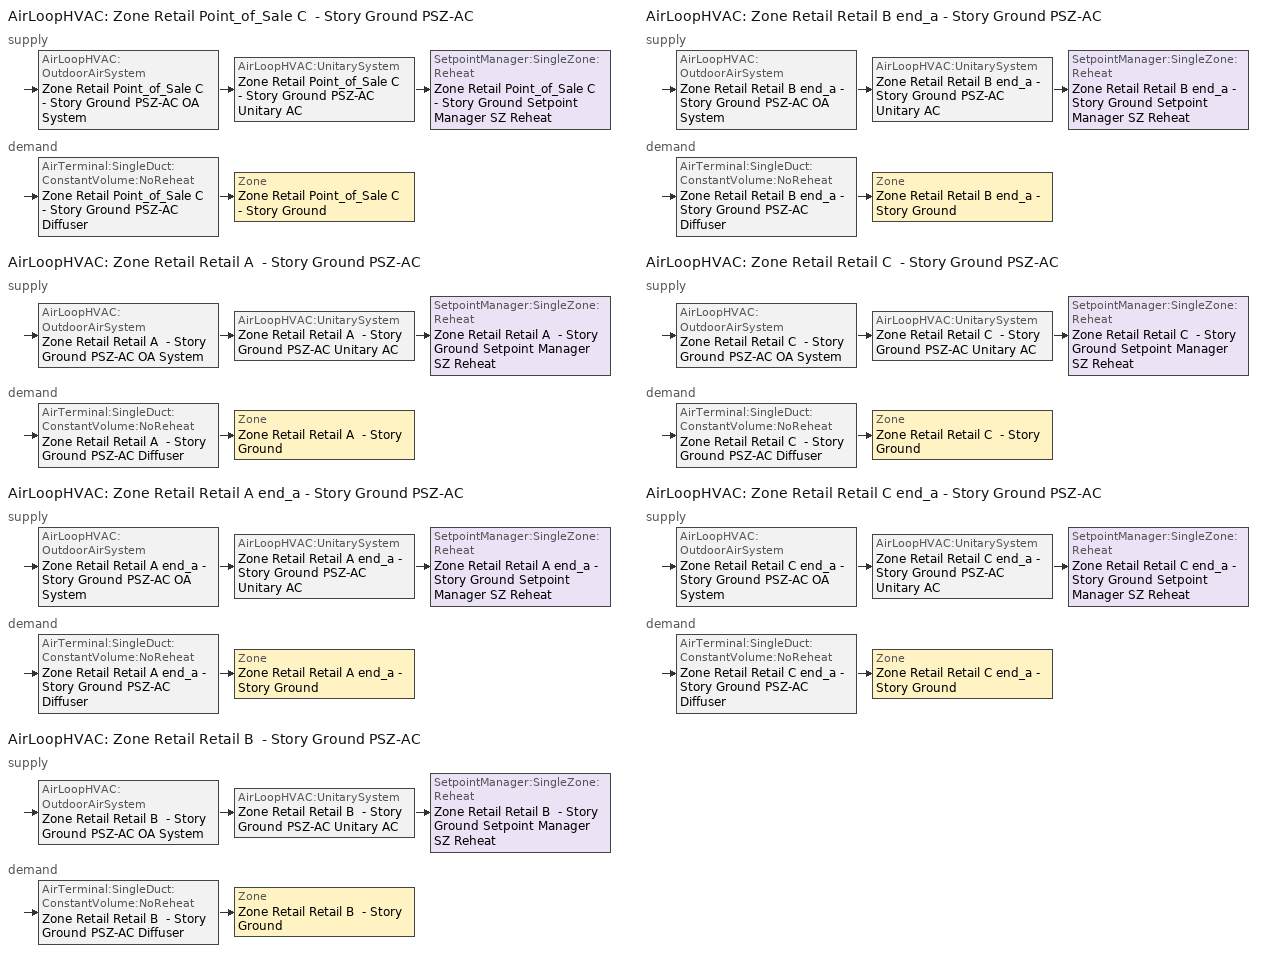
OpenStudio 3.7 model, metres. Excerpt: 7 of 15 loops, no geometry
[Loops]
AirLoopHVAC 'Zone Retail Point_of_Sale C  - Story Ground PSZ-AC'
 supply: AirLoopHVAC:OutdoorAirSystem 'Zone Retail Point_of_Sale C  - Story Ground PSZ-AC OA System' > AirLoopHVAC:UnitarySystem 'Zone Retail Point_of_Sale C  - Story Ground PSZ-AC Unitary AC' > SetpointManager:SingleZone:Reheat 'Zone Retail Point_of_Sale C  - Story Ground Setpoint Manager SZ Reheat'
 demand: AirTerminal:SingleDuct:ConstantVolume:NoReheat 'Zone Retail Point_of_Sale C  - Story Ground PSZ-AC Diffuser' > Zone 'Zone Retail Point_of_Sale C  - Story Ground'
AirLoopHVAC 'Zone Retail Retail A  - Story Ground PSZ-AC'
 supply: AirLoopHVAC:OutdoorAirSystem 'Zone Retail Retail A  - Story Ground PSZ-AC OA System' > AirLoopHVAC:UnitarySystem 'Zone Retail Retail A  - Story Ground PSZ-AC Unitary AC' > SetpointManager:SingleZone:Reheat 'Zone Retail Retail A  - Story Ground Setpoint Manager SZ Reheat'
 demand: AirTerminal:SingleDuct:ConstantVolume:NoReheat 'Zone Retail Retail A  - Story Ground PSZ-AC Diffuser' > Zone 'Zone Retail Retail A  - Story Ground'
AirLoopHVAC 'Zone Retail Retail A end_a - Story Ground PSZ-AC'
 supply: AirLoopHVAC:OutdoorAirSystem 'Zone Retail Retail A end_a - Story Ground PSZ-AC OA System' > AirLoopHVAC:UnitarySystem 'Zone Retail Retail A end_a - Story Ground PSZ-AC Unitary AC' > SetpointManager:SingleZone:Reheat 'Zone Retail Retail A end_a - Story Ground Setpoint Manager SZ Reheat'
 demand: AirTerminal:SingleDuct:ConstantVolume:NoReheat 'Zone Retail Retail A end_a - Story Ground PSZ-AC Diffuser' > Zone 'Zone Retail Retail A end_a - Story Ground'
AirLoopHVAC 'Zone Retail Retail B  - Story Ground PSZ-AC'
 supply: AirLoopHVAC:OutdoorAirSystem 'Zone Retail Retail B  - Story Ground PSZ-AC OA System' > AirLoopHVAC:UnitarySystem 'Zone Retail Retail B  - Story Ground PSZ-AC Unitary AC' > SetpointManager:SingleZone:Reheat 'Zone Retail Retail B  - Story Ground Setpoint Manager SZ Reheat'
 demand: AirTerminal:SingleDuct:ConstantVolume:NoReheat 'Zone Retail Retail B  - Story Ground PSZ-AC Diffuser' > Zone 'Zone Retail Retail B  - Story Ground'
AirLoopHVAC 'Zone Retail Retail B end_a - Story Ground PSZ-AC'
 supply: AirLoopHVAC:OutdoorAirSystem 'Zone Retail Retail B end_a - Story Ground PSZ-AC OA System' > AirLoopHVAC:UnitarySystem 'Zone Retail Retail B end_a - Story Ground PSZ-AC Unitary AC' > SetpointManager:SingleZone:Reheat 'Zone Retail Retail B end_a - Story Ground Setpoint Manager SZ Reheat'
 demand: AirTerminal:SingleDuct:ConstantVolume:NoReheat 'Zone Retail Retail B end_a - Story Ground PSZ-AC Diffuser' > Zone 'Zone Retail Retail B end_a - Story Ground'
AirLoopHVAC 'Zone Retail Retail C  - Story Ground PSZ-AC'
 supply: AirLoopHVAC:OutdoorAirSystem 'Zone Retail Retail C  - Story Ground PSZ-AC OA System' > AirLoopHVAC:UnitarySystem 'Zone Retail Retail C  - Story Ground PSZ-AC Unitary AC' > SetpointManager:SingleZone:Reheat 'Zone Retail Retail C  - Story Ground Setpoint Manager SZ Reheat'
 demand: AirTerminal:SingleDuct:ConstantVolume:NoReheat 'Zone Retail Retail C  - Story Ground PSZ-AC Diffuser' > Zone 'Zone Retail Retail C  - Story Ground'
AirLoopHVAC 'Zone Retail Retail C end_a - Story Ground PSZ-AC'
 supply: AirLoopHVAC:OutdoorAirSystem 'Zone Retail Retail C end_a - Story Ground PSZ-AC OA System' > AirLoopHVAC:UnitarySystem 'Zone Retail Retail C end_a - Story Ground PSZ-AC Unitary AC' > SetpointManager:SingleZone:Reheat 'Zone Retail Retail C end_a - Story Ground Setpoint Manager SZ Reheat'
 demand: AirTerminal:SingleDuct:ConstantVolume:NoReheat 'Zone Retail Retail C end_a - Story Ground PSZ-AC Diffuser' > Zone 'Zone Retail Retail C end_a - Story Ground'
[SizingPeriod:DesignDay] Barometric Pressure {Pa}=84007; Rain Indicator=No; Snow Indicator=No; Day of Month=21; Daylight Saving Time Indicator=No; Humidity Condition Type=Wetbulb; Dry-Bulb Temperature Range Modifier Type=DefaultMultipliers
Name | Maximum Dry-Bulb Temperature {C} | Daily Dry-Bulb Temperature Range {deltaC} | Wind Speed {m/s} | Wind Direction {deg} | Sky Clearness | Month | Day Type | Wetbulb or DewPoint at Maximum Dry-Bulb {C} | Solar Model Indicator | ASHRAE Clear Sky Optical Depth for Beam Irradiance | ASHRAE Clear Sky Optical Depth for Diffuse Irradiance
Cody Muni Awos Ann Htg 99.6% Condns DB 1 | -23 | 0 | 2.1 | 30 | 0 | 1 | WinterDesignDay | -23 | ASHRAEClearSky
Cody Muni Awos Ann Htg Wind 99% Condns WS=>MCDB 1 | 1.4 | 0 | 14.7 | 30 | 0 | 1 | WinterDesignDay | 1.4 | ASHRAEClearSky
Cody Muni Awos April .4% Condns DB=>MCWB 1 | 24.1 | 11.9 | 4.2 | 260 |  | 4 | SummerDesignDay | 9.8 | ASHRAETau | 0.265 | 2.46
Cody Muni Awos April .4% Condns WB=>MCDB 1 | 22.8 | 11.9 | 4.2 | 260 |  | 4 | SummerDesignDay | 10.7 | ASHRAETau | 0.265 | 2.46
Cody Muni Awos August .4% Condns DB=>MCWB 1 | 33.8 | 14.4 | 4.2 | 260 |  | 8 | SummerDesignDay | 15 | ASHRAETau | 0.304 | 2.467
Cody Muni Awos August .4% Condns WB=>MCDB 1 | 28.3 | 14.4 | 4.2 | 260 |  | 8 | SummerDesignDay | 16.8 | ASHRAETau | 0.304 | 2.467
Cody Muni Awos December .4% Condns DB=>MCWB 1 | 12.6 | 10.4 | 4.2 | 260 |  | 12 | SummerDesignDay | 4.3 | ASHRAETau | 0.235 | 2.593
Cody Muni Awos December .4% Condns WB=>MCDB 1 | 11.2 | 10.4 | 4.2 | 260 |  | 12 | SummerDesignDay | 5.2 | ASHRAETau | 0.235 | 2.593
Cody Muni Awos February .4% Condns DB=>MCWB 1 | 14.2 | 11 | 4.2 | 260 |  | 2 | SummerDesignDay | 5.2 | ASHRAETau | 0.246 | 2.472
Cody Muni Awos February .4% Condns WB=>MCDB 1 | 13 | 11 | 4.2 | 260 |  | 2 | SummerDesignDay | 5.8 | ASHRAETau | 0.246 | 2.472
Cody Muni Awos January .4% Condns DB=>MCWB 1 | 12.8 | 10.8 | 4.2 | 260 |  | 1 | SummerDesignDay | 4.5 | ASHRAETau | 0.236 | 2.582
Cody Muni Awos January .4% Condns WB=>MCDB 1 | 11.3 | 10.8 | 4.2 | 260 |  | 1 | SummerDesignDay | 5.1 | ASHRAETau | 0.236 | 2.582
Cody Muni Awos July .4% Condns DB=>MCWB 1 | 35.7 | 14.2 | 4.2 | 260 |  | 7 | SummerDesignDay | 15.8 | ASHRAETau | 0.299 | 2.455
Cody Muni Awos July .4% Condns WB=>MCDB 1 | 28.3 | 14.2 | 4.2 | 260 |  | 7 | SummerDesignDay | 17.9 | ASHRAETau | 0.299 | 2.455
Cody Muni Awos June .4% Condns DB=>MCWB 1 | 33.7 | 13.2 | 4.2 | 260 |  | 6 | SummerDesignDay | 15.2 | ASHRAETau | 0.277 | 2.515
Cody Muni Awos June .4% Condns WB=>MCDB 1 | 28.1 | 13.2 | 4.2 | 260 |  | 6 | SummerDesignDay | 17.3 | ASHRAETau | 0.277 | 2.515
Cody Muni Awos March .4% Condns DB=>MCWB 1 | 19.5 | 11.5 | 4.2 | 260 |  | 3 | SummerDesignDay | 7.6 | ASHRAETau | 0.25 | 2.512
Cody Muni Awos March .4% Condns WB=>MCDB 1 | 18.3 | 11.5 | 4.2 | 260 |  | 3 | SummerDesignDay | 7.7 | ASHRAETau | 0.25 | 2.512
Cody Muni Awos May .4% Condns DB=>MCWB 1 | 27.9 | 12.2 | 4.2 | 260 |  | 5 | SummerDesignDay | 12.7 | ASHRAETau | 0.269 | 2.49
Cody Muni Awos May .4% Condns WB=>MCDB 1 | 24.5 | 12.2 | 4.2 | 260 |  | 5 | SummerDesignDay | 14 | ASHRAETau | 0.269 | 2.49
Cody Muni Awos November .4% Condns DB=>MCWB 1 | 18.6 | 10.3 | 4.2 | 260 |  | 11 | SummerDesignDay | 7.4 | ASHRAETau | 0.256 | 2.541
Cody Muni Awos November .4% Condns WB=>MCDB 1 | 17 | 10.3 | 4.2 | 260 |  | 11 | SummerDesignDay | 8.4 | ASHRAETau | 0.256 | 2.541
Cody Muni Awos October .4% Condns DB=>MCWB 1 | 26.2 | 11.9 | 4.2 | 260 |  | 10 | SummerDesignDay | 10.9 | ASHRAETau | 0.268 | 2.61
Cody Muni Awos October .4% Condns WB=>MCDB 1 | 23.7 | 11.9 | 4.2 | 260 |  | 10 | SummerDesignDay | 11.6 | ASHRAETau | 0.268 | 2.61
Cody Muni Awos September .4% Condns DB=>MCWB 1 | 31.3 | 13.4 | 4.2 | 260 |  | 9 | SummerDesignDay | 14.4 | ASHRAETau | 0.287 | 2.583
Cody Muni Awos September .4% Condns WB=>MCDB 1 | 27.3 | 13.4 | 4.2 | 260 |  | 9 | SummerDesignDay | 15.3 | ASHRAETau | 0.287 | 2.583
[Sizing:Zone] Zone Cooling Design Supply Air Temperature Input Method=SupplyAirTemperature; Zone Cooling Design Supply Air Temperature {C}=12.7778; Zone Cooling Design Supply Air Temperature Difference {deltaC}=11.11; Zone Heating Design Supply Air Temperature Input Method=SupplyAirTemperature; Zone Heating Design Supply Air Temperature {C}=50; Zone Heating Design Supply Air Temperature Difference {deltaC}=11.11; Zone Cooling Design Supply Air Humidity Ratio {kg-H2O/kg-air}=0.0085; Zone Heating Design Supply Air Humidity Ratio {kg-H2O/kg-air}=0.008; Cooling Design Air Flow Method=DesignDay; Heating Design Air Flow Method=DesignDay; Account for Dedicated Outdoor Air System=No; Dedicated Outdoor Air System Control Strategy=NeutralSupplyAir; Dedicated Outdoor Air Low Setpoint Temperature for Design {C}=autosize; Dedicated Outdoor Air High Setpoint Temperature for Design {C}=autosize; Zone Load Sizing Method=Sensible Load Only No Latent Load; Zone Latent Cooling Design Supply Air Humidity Ratio Input Method=HumidityRatioDifference; Zone Cooling Design Supply Air Humidity Ratio Difference {kgWater/kgDryAir}=0.005; Zone Latent Heating Design Supply Air Humidity Ratio Input Method=HumidityRatioDifference; Zone Humidification Design Supply Air Humidity Ratio Difference {kgWater/kgDryAir}=0.005
Zone Retail Retail A end_a - Story Ground; Zone Retail Retail B end_a - Story Ground; Zone Retail Retail C end_a - Story Ground; Zone Retail Retail A  - Story Ground; Zone Retail Retail B  - Story Ground; Zone Retail Retail C  - Story Ground; Zone Retail Point_of_Sale C  - Story Ground
[Zone equipment]
Zone Retail Retail A end_a - Story Ground: Zone Retail Retail A end_a - Story Ground PSZ-AC Diffuser
Zone Retail Retail B end_a - Story Ground: Zone Retail Retail B end_a - Story Ground PSZ-AC Diffuser
Zone Retail Retail C end_a - Story Ground: Zone Retail Retail C end_a - Story Ground PSZ-AC Diffuser
Zone Retail Retail A  - Story Ground: Zone Retail Retail A  - Story Ground PSZ-AC Diffuser
Zone Retail Retail B  - Story Ground: Zone Retail Retail B  - Story Ground PSZ-AC Diffuser
Zone Retail Retail C  - Story Ground: Zone Retail Retail C  - Story Ground PSZ-AC Diffuser
Zone Retail Point_of_Sale C  - Story Ground: Zone Retail Point_of_Sale C  - Story Ground PSZ-AC Diffuser
[AirLoopHVAC] Design Return Air Flow Fraction of Supply Air Flow=1
Name | Availability Schedule | Design Supply Air Flow Rate {m3/s}
Zone Retail Point_of_Sale C  - Story Ground PSZ-AC | Zone Retail Point_of_Sale C  - Story Ground PSZ-AC Occ Sch | 0.195603
Zone Retail Retail A  - Story Ground PSZ-AC | Zone Retail Retail A  - Story Ground PSZ-AC Occ Sch | 1.50343
Zone Retail Retail A end_a - Story Ground PSZ-AC | Zone Retail Retail A end_a - Story Ground PSZ-AC Occ Sch | 0.219361
Zone Retail Retail B  - Story Ground PSZ-AC | Zone Retail Retail B  - Story Ground PSZ-AC Occ Sch | 3.32371
Zone Retail Retail B end_a - Story Ground PSZ-AC | Zone Retail Retail B end_a - Story Ground PSZ-AC Occ Sch | 0.633598
Zone Retail Retail C  - Story Ground PSZ-AC | Zone Retail Retail C  - Story Ground PSZ-AC Occ Sch | 1.65573
Zone Retail Retail C end_a - Story Ground PSZ-AC | Zone Retail Retail C end_a - Story Ground PSZ-AC Occ Sch | 0.255786
[Sizing:System] Type of Load to Size On=Sensible; Central Heating Maximum System Air Flow Ratio=1; Preheat Design Temperature {C}=7.22222; Preheat Design Humidity Ratio {kg-H2O/kg-Air}=0.008; Precool Design Temperature {C}=12.7778; Precool Design Humidity Ratio {kg-H2O/kg-Air}=0.008; Central Cooling Design Supply Air Temperature {C}=12.7778; Central Heating Design Supply Air Temperature {C}=50; Sizing Option=Coincident; 100% Outdoor Air in Cooling=No; 100% Outdoor Air in Heating=No; Central Cooling Design Supply Air Humidity Ratio {kg-H2O/kg-Air}=0.0085; Central Heating Design Supply Air Humidity Ratio {kg-H2O/kg-Air}=0.008; Cooling Design Air Flow Method=DesignDay; Heating Design Air Flow Method=DesignDay; System Outdoor Air Method=ZoneSum; Zone Maximum Outdoor Air Fraction=1; Cooling Supply Air Flow Rate Per Floor Area {m3/s-m2}=0.00996765; Cooling Fraction of Autosized Cooling Supply Air Flow Rate=1; Cooling Supply Air Flow Rate Per Unit Cooling Capacity {m3/s-W}=3.94755e-05; Heating Supply Air Flow Rate Per Floor Area {m3/s-m2}=0.00996765; Heating Fraction of Autosized Heating Supply Air Flow Rate=1; Heating Fraction of Autosized Cooling Supply Air Flow Rate=1; Heating Supply Air Flow Rate Per Unit Heating Capacity {m3/s-W}=3.15882e-05; Cooling Design Capacity Method=CoolingDesignCapacity; Cooling Design Capacity Per Floor Area {W/m2}=234.7; Fraction of Autosized Cooling Design Capacity=1; Heating Design Capacity Method=HeatingDesignCapacity; Heating Design Capacity Per Floor Area {W/m2}=157; Fraction of Autosized Heating Design Capacity=1; Central Cooling Capacity Control Method=OnOff; Occupant Diversity=1
Name | Design Outdoor Air Flow Rate {m3/s} | Cooling Design Capacity {W} | Heating Design Capacity {W}
Zone Retail Point_of_Sale C  - Story Ground PSZ-AC | 0.195603 | 2203.33 | 2382.26
Zone Retail Retail A  - Story Ground PSZ-AC | 1.50343 | 17366.56 | 24482.76
Zone Retail Retail A end_a - Story Ground PSZ-AC | 0.219361 | 2495.23 | 4324.08
Zone Retail Retail B  - Story Ground PSZ-AC | 3.32371 | 48253.53 | 84236.03
Zone Retail Retail B end_a - Story Ground PSZ-AC | 0.633598 | 7817.8 | 12346.94
Zone Retail Retail C  - Story Ground PSZ-AC | 1.65573 | 19226.35 | 24539.96
Zone Retail Retail C end_a - Story Ground PSZ-AC | 0.255786 | 2913.34 | 4330.91
[SetpointManager:SingleZone:Reheat] Minimum Supply Air Temperature {C}=12.7778; Maximum Supply Air Temperature {C}=50
Name | Control Zone | Setpoint Node or NodeList
Zone Retail Point_of_Sale C  - Story Ground Setpoint Manager SZ Reheat | Zone Retail Point_of_Sale C  - Story Ground | Zone Retail Point_of_Sale C  - Story Ground PSZ-AC Supply Outlet Node
Zone Retail Retail A  - Story Ground Setpoint Manager SZ Reheat | Zone Retail Retail A  - Story Ground | Zone Retail Retail A  - Story Ground PSZ-AC Supply Outlet Node
Zone Retail Retail A end_a - Story Ground Setpoint Manager SZ Reheat | Zone Retail Retail A end_a - Story Ground | Zone Retail Retail A end_a - Story Ground PSZ-AC Supply Outlet Node
Zone Retail Retail B  - Story Ground Setpoint Manager SZ Reheat | Zone Retail Retail B  - Story Ground | Zone Retail Retail B  - Story Ground PSZ-AC Supply Outlet Node
Zone Retail Retail B end_a - Story Ground Setpoint Manager SZ Reheat | Zone Retail Retail B end_a - Story Ground | Zone Retail Retail B end_a - Story Ground PSZ-AC Supply Outlet Node
Zone Retail Retail C  - Story Ground Setpoint Manager SZ Reheat | Zone Retail Retail C  - Story Ground | Zone Retail Retail C  - Story Ground PSZ-AC Supply Outlet Node
Zone Retail Retail C end_a - Story Ground Setpoint Manager SZ Reheat | Zone Retail Retail C end_a - Story Ground | Zone Retail Retail C end_a - Story Ground PSZ-AC Supply Outlet Node
[Coil:Heating:Gas] Availability Schedule=Always On Discrete; Gas Burner Efficiency=0.8; On Cycle Parasitic Electric Load {W}=0; Off Cycle Parasitic Gas Load {W}=0
Name | Nominal Capacity {W}
Zone Retail Point_of_Sale C  - Story Ground PSZ-AC Gas Htg Coil 26kBtu/hr 0.8 Thermal Eff | 7108.22
Zone Retail Retail A  - Story Ground PSZ-AC Gas Htg Coil 218kBtu/hr 0.8 Thermal Eff | 57652.3
Zone Retail Retail A end_a - Story Ground PSZ-AC Gas Htg Coil 29kBtu/hr 0.8 Thermal Eff | 8081.82
Zone Retail Retail B  - Story Ground PSZ-AC Gas Htg Coil 655kBtu/hr 0.8 Thermal Eff | 150867
Zone Retail Retail B end_a - Story Ground PSZ-AC Gas Htg Coil 106kBtu/hr 0.8 Thermal Eff | 25170.9
Zone Retail Retail C  - Story Ground PSZ-AC Gas Htg Coil 236kBtu/hr 0.8 Thermal Eff | 62321.1
Zone Retail Retail C end_a - Story Ground PSZ-AC Gas Htg Coil 33kBtu/hr 0.8 Thermal Eff | 9198.56
[Coil:Heating:Electric] Availability Schedule=Always Off Discrete; Efficiency=1; Nominal Capacity {W}=0
Zone Retail Point_of_Sale C  - Story Ground PSZ-AC No Heat; Zone Retail Retail A  - Story Ground PSZ-AC No Heat; Zone Retail Retail A end_a - Story Ground PSZ-AC No Heat; Zone Retail Retail B  - Story Ground PSZ-AC No Heat; Zone Retail Retail B end_a - Story Ground PSZ-AC No Heat; Zone Retail Retail C  - Story Ground PSZ-AC No Heat; Zone Retail Retail C end_a - Story Ground PSZ-AC No Heat
[Coil:Cooling:DX:SingleSpeed] Availability Schedule=Always On Discrete; Rated Evaporator Fan Power Per Volume Flow Rate 2017 {W/(m3/s)}=773.3; Rated Evaporator Fan Power Per Volume Flow Rate 2023 {W/(m3/s)}=934.4; Total Cooling Capacity Function of Temperature Curve=DOE Ref DX Clg Coil Cool-Cap-fT; Total Cooling Capacity Function of Flow Fraction Curve=DOE Ref DX Clg Coil Cool-CAP-fFlow; Energy Input Ratio Function of Temperature Curve=DOE Ref DX Clg Coil Cool-EIR-fT; Energy Input Ratio Function of Flow Fraction Curve=DOE Ref DX Clg Coil Cool-EIR-fFlow; Part Load Fraction Correlation Curve=DOE Ref DX Clg Coil Cool-PLF-fPLR; Minimum Outdoor Dry-Bulb Temperature for Compressor Operation {C}=-25; Nominal Time for Condensate Removal to Begin {s}=0; Ratio of Initial Moisture Evaporation Rate and Steady State Latent Capacity=0; Maximum Cycling Rate {cycles/hr}=0; Latent Capacity Time Constant {s}=0; Condenser Type=AirCooled; Evaporative Condenser Effectiveness=0.9; Evaporative Condenser Air Flow Rate {m3/s}=autosize; Evaporative Condenser Pump Rated Power Consumption {W}=autosize; Crankcase Heater Capacity {W}=0; Maximum Outdoor Dry-Bulb Temperature for Crankcase Heater Operation {C}=10; Basin Heater Capacity {W/K}=0; Basin Heater Setpoint Temperature {C}=2
Name | Rated Total Cooling Capacity {W} | Rated Sensible Heat Ratio | Rated COP {W/W} | Rated Air Flow Rate {m3/s}
Zone Retail Point_of_Sale C  - Story Ground PSZ-AC 1spd DX AC Clg Coil 13kBtu/hr 11.06SEER 13kBtu/hr 9.7SEER | 3237.92 | 0.800655 | 3.14722 | 0.195603
Zone Retail Retail A  - Story Ground PSZ-AC 1spd DX AC Clg Coil 101kBtu/hr 9.63EER 102kBtu/hr 8.9EER | 24887.1 | 0.800655 | 3.09963 | 1.50343
Zone Retail Retail A end_a - Story Ground PSZ-AC 1spd DX AC Clg Coil 14kBtu/hr 11.06SEER 14kBtu/hr 9.7SEER | 3631.2 | 0.800655 | 3.14722 | 0.219361
Zone Retail Retail B  - Story Ground PSZ-AC 1spd DX AC Clg Coil 305kBtu/hr 8.92EER 368kBtu/hr 8.5EER | 62029.3 | 0.800105 | 2.96645 | 3.32371
Zone Retail Retail B end_a - Story Ground PSZ-AC 1spd DX AC Clg Coil 48kBtu/hr 11.06SEER 52kBtu/hr 9.7SEER | 10488.3 | 0.800655 | 3.14722 | 0.633598
Zone Retail Retail C  - Story Ground PSZ-AC 1spd DX AC Clg Coil 111kBtu/hr 9.63EER 115kBtu/hr 8.9EER | 27408.1 | 0.800655 | 3.09963 | 1.65573
Zone Retail Retail C end_a - Story Ground PSZ-AC 1spd DX AC Clg Coil 16kBtu/hr 11.06SEER 16kBtu/hr 9.7SEER | 4234.17 | 0.800655 | 3.14722 | 0.255786
[Fan:OnOff] Availability Schedule=Always On Discrete; Motor In Airstream Fraction=1
Name | Fan Total Efficiency | Pressure Rise {Pa} | Maximum Flow Rate {m3/s} | Motor Efficiency | Fan Power Ratio Function of Speed Ratio Curve | Fan Efficiency Ratio Function of Speed Ratio Curve
Zone Retail Point_of_Sale C  - Story Ground PSZ-AC Fan | 0.53625 | 622.722 | 0.195603 | 0.825 | Fan On Off Power Curve 8 | Fan On Off Efficiency Curve 8
Zone Retail Retail A  - Story Ground PSZ-AC Fan | 0.56875 | 622.722 | 1.50343 | 0.875 | Fan On Off Power Curve 9 | Fan On Off Efficiency Curve 9
Zone Retail Retail A end_a - Story Ground PSZ-AC Fan | 0.53625 | 622.722 | 0.219361 | 0.825 | Fan On Off Power Curve 10 | Fan On Off Efficiency Curve 10
Zone Retail Retail B  - Story Ground PSZ-AC Fan | 0.5915 | 1110.94 | 3.32371 | 0.91 | Fan On Off Power Curve 11 | Fan On Off Efficiency Curve 11
Zone Retail Retail B end_a - Story Ground PSZ-AC Fan | 0.546 | 622.722 | 0.633598 | 0.84 | Fan On Off Power Curve 12 | Fan On Off Efficiency Curve 12
Zone Retail Retail C  - Story Ground PSZ-AC Fan | 0.56875 | 622.722 | 1.65573 | 0.875 | Fan On Off Power Curve 13 | Fan On Off Efficiency Curve 13
Zone Retail Retail C end_a - Story Ground PSZ-AC Fan | 0.53625 | 622.722 | 0.255786 | 0.825 | Fan On Off Power Curve 14 | Fan On Off Efficiency Curve 14
[AirLoopHVAC:UnitarySystem] Control Type=Load; Dehumidification Control Type=None; Availability Schedule=Always On Discrete; Fan Placement=DrawThrough; DX Heating Coil Sizing Ratio=1; Use DOAS DX Cooling Coil=No; DOAS DX Cooling Coil Leaving Minimum Air Temperature {C}=2; Latent Load Control=SensibleOnlyLoadControl; Supply Air Flow Rate Method During Cooling Operation=SupplyAirFlowRate; Supply Air Flow Rate Method During Heating Operation=SupplyAirFlowRate; Supply Air Flow Rate Method When No Cooling or Heating is Required=None; Maximum Supply Air Temperature {C}=50; Maximum Outdoor Dry-Bulb Temperature for Supplemental Heater Operation {C}=21; Ancilliary On-Cycle Electric Power {W}=0; Ancilliary Off-Cycle Electric Power {W}=0
Name | Controlling Zone or Thermostat Location | Supply Fan | Supply Air Fan Operating Mode Schedule | Heating Coil | Cooling Coil | Supplemental Heating Coil | Supply Air Flow Rate During Cooling Operation {m3/s} | Supply Air Flow Rate During Heating Operation {m3/s}
Zone Retail Point_of_Sale C  - Story Ground PSZ-AC Unitary AC | Zone Retail Point_of_Sale C  - Story Ground | Zone Retail Point_of_Sale C  - Story Ground PSZ-AC Fan | Zone Retail Point_of_Sale C  - Story Ground PSZ-AC_night_fancycle_schedule | Zone Retail Point_of_Sale C  - Story Ground PSZ-AC Gas Htg Coil 26kBtu/hr 0.8 Thermal Eff | Zone Retail Point_of_Sale C  - Story Ground PSZ-AC 1spd DX AC Clg Coil 13kBtu/hr 11.06SEER 13kBtu/hr 9.7SEER | Zone Retail Point_of_Sale C  - Story Ground PSZ-AC No Heat | 0.195603 | 0.195603
Zone Retail Retail A  - Story Ground PSZ-AC Unitary AC | Zone Retail Retail A  - Story Ground | Zone Retail Retail A  - Story Ground PSZ-AC Fan | Zone Retail Retail A  - Story Ground PSZ-AC_night_fancycle_schedule | Zone Retail Retail A  - Story Ground PSZ-AC Gas Htg Coil 218kBtu/hr 0.8 Thermal Eff | Zone Retail Retail A  - Story Ground PSZ-AC 1spd DX AC Clg Coil 101kBtu/hr 9.63EER 102kBtu/hr 8.9EER | Zone Retail Retail A  - Story Ground PSZ-AC No Heat | 1.50343 | 1.50343
Zone Retail Retail A end_a - Story Ground PSZ-AC Unitary AC | Zone Retail Retail A end_a - Story Ground | Zone Retail Retail A end_a - Story Ground PSZ-AC Fan | Zone Retail Retail A end_a - Story Ground PSZ-AC_night_fancycle_schedule | Zone Retail Retail A end_a - Story Ground PSZ-AC Gas Htg Coil 29kBtu/hr 0.8 Thermal Eff | Zone Retail Retail A end_a - Story Ground PSZ-AC 1spd DX AC Clg Coil 14kBtu/hr 11.06SEER 14kBtu/hr 9.7SEER | Zone Retail Retail A end_a - Story Ground PSZ-AC No Heat | 0.219361 | 0.219361
Zone Retail Retail B  - Story Ground PSZ-AC Unitary AC | Zone Retail Retail B  - Story Ground | Zone Retail Retail B  - Story Ground PSZ-AC Fan | Zone Retail Retail B  - Story Ground PSZ-AC_night_fancycle_schedule | Zone Retail Retail B  - Story Ground PSZ-AC Gas Htg Coil 655kBtu/hr 0.8 Thermal Eff | Zone Retail Retail B  - Story Ground PSZ-AC 1spd DX AC Clg Coil 305kBtu/hr 8.92EER 368kBtu/hr 8.5EER | Zone Retail Retail B  - Story Ground PSZ-AC No Heat | 3.32371 | 3.32371
Zone Retail Retail B end_a - Story Ground PSZ-AC Unitary AC | Zone Retail Retail B end_a - Story Ground | Zone Retail Retail B end_a - Story Ground PSZ-AC Fan | Zone Retail Retail B end_a - Story Ground PSZ-AC_night_fancycle_schedule | Zone Retail Retail B end_a - Story Ground PSZ-AC Gas Htg Coil 106kBtu/hr 0.8 Thermal Eff | Zone Retail Retail B end_a - Story Ground PSZ-AC 1spd DX AC Clg Coil 48kBtu/hr 11.06SEER 52kBtu/hr 9.7SEER | Zone Retail Retail B end_a - Story Ground PSZ-AC No Heat | 0.633598 | 0.633598
Zone Retail Retail C  - Story Ground PSZ-AC Unitary AC | Zone Retail Retail C  - Story Ground | Zone Retail Retail C  - Story Ground PSZ-AC Fan | Zone Retail Retail C  - Story Ground PSZ-AC_night_fancycle_schedule | Zone Retail Retail C  - Story Ground PSZ-AC Gas Htg Coil 236kBtu/hr 0.8 Thermal Eff | Zone Retail Retail C  - Story Ground PSZ-AC 1spd DX AC Clg Coil 111kBtu/hr 9.63EER 115kBtu/hr 8.9EER | Zone Retail Retail C  - Story Ground PSZ-AC No Heat | 1.65573 | 1.65573
Zone Retail Retail C end_a - Story Ground PSZ-AC Unitary AC | Zone Retail Retail C end_a - Story Ground | Zone Retail Retail C end_a - Story Ground PSZ-AC Fan | Zone Retail Retail C end_a - Story Ground PSZ-AC_night_fancycle_schedule | Zone Retail Retail C end_a - Story Ground PSZ-AC Gas Htg Coil 33kBtu/hr 0.8 Thermal Eff | Zone Retail Retail C end_a - Story Ground PSZ-AC 1spd DX AC Clg Coil 16kBtu/hr 11.06SEER 16kBtu/hr 9.7SEER | Zone Retail Retail C end_a - Story Ground PSZ-AC No Heat | 0.255786 | 0.255786
[Controller:OutdoorAir] Economizer Control Action Type=ModulateFlow; Lockout Type=LockoutWithCompressor; Minimum Limit Type=FixedMinimum; High Humidity Control=No; Heat Recovery Bypass Control Type=BypassWhenWithinEconomizerLimits; Economizer Operation Staging=InterlockedWithMechanicalCooling
Name | Minimum Outdoor Air Flow Rate {m3/s} | Maximum Outdoor Air Flow Rate {m3/s} | Economizer Control Type | Economizer Maximum Limit Dry-Bulb Temperature {C} | Economizer Maximum Limit Enthalpy {J/kg} | Minimum Outdoor Air Schedule | Controller Mechanical Ventilation
Zone Retail Point_of_Sale C  - Story Ground PSZ-AC OA System Controller | 0.0261039 | 0.195603 | NoEconomizer | 28 | 64000 | Zone Retail Point_of_Sale C  - Story Ground PSZ-AC_night_ventcycle_schedule | Controller Mechanical Ventilation 9
Zone Retail Retail A  - Story Ground PSZ-AC OA System Controller | 0.271497 | 1.50343 | FixedDryBulb | 23.8889 |  | Zone Retail Retail A  - Story Ground PSZ-AC_night_ventcycle_schedule | Controller Mechanical Ventilation 10
Zone Retail Retail A end_a - Story Ground PSZ-AC OA System Controller | 0.0318565 | 0.219361 | NoEconomizer | 28 | 64000 | Zone Retail Retail A end_a - Story Ground PSZ-AC_night_ventcycle_schedule | Controller Mechanical Ventilation 11
Zone Retail Retail B  - Story Ground PSZ-AC OA System Controller | 1.15009 | 3.32371 | FixedDryBulb | 23.8889 |  | Zone Retail Retail B  - Story Ground PSZ-AC_night_ventcycle_schedule | Controller Mechanical Ventilation 12
Zone Retail Retail B end_a - Story Ground PSZ-AC OA System Controller | 0.134947 | 0.633598 | NoEconomizer | 28 | 64000 | Zone Retail Retail B end_a - Story Ground PSZ-AC_night_ventcycle_schedule | Controller Mechanical Ventilation 13
Zone Retail Retail C  - Story Ground PSZ-AC OA System Controller | 0.271497 | 1.65573 | FixedDryBulb | 23.8889 |  | Zone Retail Retail C  - Story Ground PSZ-AC_night_ventcycle_schedule | Controller Mechanical Ventilation 14
Zone Retail Retail C end_a - Story Ground PSZ-AC OA System Controller | 0.0318565 | 0.255786 | NoEconomizer | 28 | 64000 | Zone Retail Retail C end_a - Story Ground PSZ-AC_night_ventcycle_schedule | Controller Mechanical Ventilation 15
[Controller:MechanicalVentilation] Availability Schedule=Always On Discrete
Controller Mechanical Ventilation 9; Controller Mechanical Ventilation 10; Controller Mechanical Ventilation 11; Controller Mechanical Ventilation 12; Controller Mechanical Ventilation 13; Controller Mechanical Ventilation 14; Controller Mechanical Ventilation 15
[AirLoopHVAC:OutdoorAirSystem]
Name | Controller
Zone Retail Point_of_Sale C  - Story Ground PSZ-AC OA System | Zone Retail Point_of_Sale C  - Story Ground PSZ-AC OA System Controller
Zone Retail Retail A  - Story Ground PSZ-AC OA System | Zone Retail Retail A  - Story Ground PSZ-AC OA System Controller
Zone Retail Retail A end_a - Story Ground PSZ-AC OA System | Zone Retail Retail A end_a - Story Ground PSZ-AC OA System Controller
Zone Retail Retail B  - Story Ground PSZ-AC OA System | Zone Retail Retail B  - Story Ground PSZ-AC OA System Controller
Zone Retail Retail B end_a - Story Ground PSZ-AC OA System | Zone Retail Retail B end_a - Story Ground PSZ-AC OA System Controller
Zone Retail Retail C  - Story Ground PSZ-AC OA System | Zone Retail Retail C  - Story Ground PSZ-AC OA System Controller
Zone Retail Retail C end_a - Story Ground PSZ-AC OA System | Zone Retail Retail C end_a - Story Ground PSZ-AC OA System Controller
[AirTerminal:SingleDuct:ConstantVolume:NoReheat] Availability Schedule=Always On Discrete
Name | Maximum Air Flow Rate {m3/s}
Zone Retail Point_of_Sale C  - Story Ground PSZ-AC Diffuser | 0.195603
Zone Retail Retail A  - Story Ground PSZ-AC Diffuser | 1.50343
Zone Retail Retail A end_a - Story Ground PSZ-AC Diffuser | 0.219361
Zone Retail Retail B  - Story Ground PSZ-AC Diffuser | 3.32371
Zone Retail Retail B end_a - Story Ground PSZ-AC Diffuser | 0.633598
Zone Retail Retail C  - Story Ground PSZ-AC Diffuser | 1.65573
Zone Retail Retail C end_a - Story Ground PSZ-AC Diffuser | 0.255786
[Schedule:Ruleset]
Name | Default Day Schedule | Summer Design Day Schedule | Winter Design Day Schedule
Zone Retail Point_of_Sale C  - Story Ground PSZ-AC Occ Sch | Zone Retail Point_of_Sale C  - Story Ground PSZ-AC Occ Sch Default | Zone Retail Point_of_Sale C  - Story Ground PSZ-AC Occ Sch Summer Design Day | Zone Retail Point_of_Sale C  - Story Ground PSZ-AC Occ Sch Winter Design Day
Zone Retail Retail A  - Story Ground PSZ-AC Occ Sch | Zone Retail Retail A  - Story Ground PSZ-AC Occ Sch Default | Zone Retail Retail A  - Story Ground PSZ-AC Occ Sch Summer Design Day | Zone Retail Retail A  - Story Ground PSZ-AC Occ Sch Winter Design Day
Zone Retail Retail A end_a - Story Ground PSZ-AC Occ Sch | Zone Retail Retail A end_a - Story Ground PSZ-AC Occ Sch Default | Zone Retail Retail A end_a - Story Ground PSZ-AC Occ Sch Summer Design Day | Zone Retail Retail A end_a - Story Ground PSZ-AC Occ Sch Winter Design Day
Zone Retail Retail B  - Story Ground PSZ-AC Occ Sch | Zone Retail Retail B  - Story Ground PSZ-AC Occ Sch Default | Zone Retail Retail B  - Story Ground PSZ-AC Occ Sch Summer Design Day | Zone Retail Retail B  - Story Ground PSZ-AC Occ Sch Winter Design Day
Zone Retail Retail B end_a - Story Ground PSZ-AC Occ Sch | Zone Retail Retail B end_a - Story Ground PSZ-AC Occ Sch Default | Zone Retail Retail B end_a - Story Ground PSZ-AC Occ Sch Summer Design Day | Zone Retail Retail B end_a - Story Ground PSZ-AC Occ Sch Winter Design Day
Zone Retail Retail C  - Story Ground PSZ-AC Occ Sch | Zone Retail Retail C  - Story Ground PSZ-AC Occ Sch Default | Zone Retail Retail C  - Story Ground PSZ-AC Occ Sch Summer Design Day | Zone Retail Retail C  - Story Ground PSZ-AC Occ Sch Winter Design Day
Zone Retail Retail C end_a - Story Ground PSZ-AC Occ Sch | Zone Retail Retail C end_a - Story Ground PSZ-AC Occ Sch Default | Zone Retail Retail C end_a - Story Ground PSZ-AC Occ Sch Summer Design Day | Zone Retail Retail C end_a - Story Ground PSZ-AC Occ Sch Winter Design Day
Zone Retail Point_of_Sale C  - Story Ground PSZ-AC_night_fancycle_schedule | Zone Retail Point_of_Sale C  - Story Ground PSZ-AC Occ Sch Default 1 | Zone Retail Point_of_Sale C  - Story Ground PSZ-AC Occ Sch Summer Design Day 1 | Zone Retail Point_of_Sale C  - Story Ground PSZ-AC Occ Sch Winter Design Day 1
Zone Retail Retail A  - Story Ground PSZ-AC_night_fancycle_schedule | Zone Retail Retail A  - Story Ground PSZ-AC Occ Sch Default 1 | Zone Retail Retail A  - Story Ground PSZ-AC Occ Sch Summer Design Day 1 | Zone Retail Retail A  - Story Ground PSZ-AC Occ Sch Winter Design Day 1
Zone Retail Retail A end_a - Story Ground PSZ-AC_night_fancycle_schedule | Zone Retail Retail A end_a - Story Ground PSZ-AC Occ Sch Default 1 | Zone Retail Retail A end_a - Story Ground PSZ-AC Occ Sch Summer Design Day 1 | Zone Retail Retail A end_a - Story Ground PSZ-AC Occ Sch Winter Design Day 1
Zone Retail Retail B  - Story Ground PSZ-AC_night_fancycle_schedule | Zone Retail Retail B  - Story Ground PSZ-AC Occ Sch Default 1 | Zone Retail Retail B  - Story Ground PSZ-AC Occ Sch Summer Design Day 1 | Zone Retail Retail B  - Story Ground PSZ-AC Occ Sch Winter Design Day 1
Zone Retail Retail B end_a - Story Ground PSZ-AC_night_fancycle_schedule | Zone Retail Retail B end_a - Story Ground PSZ-AC Occ Sch Default 1 | Zone Retail Retail B end_a - Story Ground PSZ-AC Occ Sch Summer Design Day 1 | Zone Retail Retail B end_a - Story Ground PSZ-AC Occ Sch Winter Design Day 1
Zone Retail Retail C  - Story Ground PSZ-AC_night_fancycle_schedule | Zone Retail Retail C  - Story Ground PSZ-AC Occ Sch Default 1 | Zone Retail Retail C  - Story Ground PSZ-AC Occ Sch Summer Design Day 1 | Zone Retail Retail C  - Story Ground PSZ-AC Occ Sch Winter Design Day 1
Zone Retail Retail C end_a - Story Ground PSZ-AC_night_fancycle_schedule | Zone Retail Retail C end_a - Story Ground PSZ-AC Occ Sch Default 1 | Zone Retail Retail C end_a - Story Ground PSZ-AC Occ Sch Summer Design Day 1 | Zone Retail Retail C end_a - Story Ground PSZ-AC Occ Sch Winter Design Day 1
[Schedule:Day]
Zone Retail Point_of_Sale C  - Story Ground PSZ-AC Occ Sch Default; Zone Retail Retail A  - Story Ground PSZ-AC Occ Sch Default; Zone Retail Retail A end_a - Story Ground PSZ-AC Occ Sch Default; Zone Retail Retail B  - Story Ground PSZ-AC Occ Sch Default; Zone Retail Retail B end_a - Story Ground PSZ-AC Occ Sch Default; Zone Retail Retail C  - Story Ground PSZ-AC Occ Sch Default; Zone Retail Retail C end_a - Story Ground PSZ-AC Occ Sch Default; Zone Retail Point_of_Sale C  - Story Ground PSZ-AC Occ Sch Default 1; Zone Retail Retail A  - Story Ground PSZ-AC Occ Sch Default 1; Zone Retail Retail A end_a - Story Ground PSZ-AC Occ Sch Default 1; Zone Retail Retail B  - Story Ground PSZ-AC Occ Sch Default 1; Zone Retail Retail B end_a - Story Ground PSZ-AC Occ Sch Default 1; Zone Retail Retail C  - Story Ground PSZ-AC Occ Sch Default 1; Zone Retail Retail C end_a - Story Ground PSZ-AC Occ Sch Default 1: 7, 30, 0, 16, 45, 1, 24, 0, 0
Zone Retail Point_of_Sale C  - Story Ground PSZ-AC Occ Sch Winter Design Day; Zone Retail Point_of_Sale C  - Story Ground PSZ-AC Occ Sch Summer Design Day; Zone Retail Retail A  - Story Ground PSZ-AC Occ Sch Winter Design Day; Zone Retail Retail A  - Story Ground PSZ-AC Occ Sch Summer Design Day; Zone Retail Retail A end_a - Story Ground PSZ-AC Occ Sch Winter Design Day; Zone Retail Retail A end_a - Story Ground PSZ-AC Occ Sch Summer Design Day; Zone Retail Retail B  - Story Ground PSZ-AC Occ Sch Winter Design Day; Zone Retail Retail B  - Story Ground PSZ-AC Occ Sch Summer Design Day; Zone Retail Retail B end_a - Story Ground PSZ-AC Occ Sch Winter Design Day; Zone Retail Retail B end_a - Story Ground PSZ-AC Occ Sch Summer Design Day; Zone Retail Retail C  - Story Ground PSZ-AC Occ Sch Winter Design Day; Zone Retail Retail C  - Story Ground PSZ-AC Occ Sch Summer Design Day; Zone Retail Retail C end_a - Story Ground PSZ-AC Occ Sch Winter Design Day; Zone Retail Retail C end_a - Story Ground PSZ-AC Occ Sch Summer Design Day; Zone Retail Point_of_Sale C  - Story Ground PSZ-AC Occ Sch Summer Design Day 1; Zone Retail Point_of_Sale C  - Story Ground PSZ-AC Occ Sch Winter Design Day 1; Zone Retail Retail A  - Story Ground PSZ-AC Occ Sch Summer Design Day 1; Zone Retail Retail A  - Story Ground PSZ-AC Occ Sch Winter Design Day 1; Zone Retail Retail A end_a - Story Ground PSZ-AC Occ Sch Summer Design Day 1; Zone Retail Retail A end_a - Story Ground PSZ-AC Occ Sch Winter Design Day 1; Zone Retail Retail B  - Story Ground PSZ-AC Occ Sch Summer Design Day 1; Zone Retail Retail B  - Story Ground PSZ-AC Occ Sch Winter Design Day 1; Zone Retail Retail B end_a - Story Ground PSZ-AC Occ Sch Summer Design Day 1; Zone Retail Retail B end_a - Story Ground PSZ-AC Occ Sch Winter Design Day 1; Zone Retail Retail C  - Story Ground PSZ-AC Occ Sch Summer Design Day 1; Zone Retail Retail C  - Story Ground PSZ-AC Occ Sch Winter Design Day 1; Zone Retail Retail C end_a - Story Ground PSZ-AC Occ Sch Summer Design Day 1; Zone Retail Retail C end_a - Story Ground PSZ-AC Occ Sch Winter Design Day 1: 24, 0, 1
Zone Retail Point_of_Sale C  - Story Ground PSZ-AC Occ Sch Saturday; Zone Retail Retail A  - Story Ground PSZ-AC Occ Sch Saturday; Zone Retail Retail A end_a - Story Ground PSZ-AC Occ Sch Saturday; Zone Retail Retail B  - Story Ground PSZ-AC Occ Sch Saturday; Zone Retail Retail B end_a - Story Ground PSZ-AC Occ Sch Saturday; Zone Retail Retail C  - Story Ground PSZ-AC Occ Sch Saturday; Zone Retail Retail C end_a - Story Ground PSZ-AC Occ Sch Saturday; Zone Retail Point_of_Sale C  - Story Ground PSZ-AC Occ Sch Saturday 1; Zone Retail Retail A  - Story Ground PSZ-AC Occ Sch Saturday 1; Zone Retail Retail A end_a - Story Ground PSZ-AC Occ Sch Saturday 1; Zone Retail Retail B  - Story Ground PSZ-AC Occ Sch Saturday 1; Zone Retail Retail B end_a - Story Ground PSZ-AC Occ Sch Saturday 1; Zone Retail Retail C  - Story Ground PSZ-AC Occ Sch Saturday 1; Zone Retail Retail C end_a - Story Ground PSZ-AC Occ Sch Saturday 1: 1, 30, 1, 10, 0, 0, 24, 0, 1
Zone Retail Point_of_Sale C  - Story Ground PSZ-AC Occ Sch Sunday; Zone Retail Retail A  - Story Ground PSZ-AC Occ Sch Sunday; Zone Retail Retail A end_a - Story Ground PSZ-AC Occ Sch Sunday; Zone Retail Retail B  - Story Ground PSZ-AC Occ Sch Sunday; Zone Retail Retail B end_a - Story Ground PSZ-AC Occ Sch Sunday; Zone Retail Retail C  - Story Ground PSZ-AC Occ Sch Sunday; Zone Retail Retail C end_a - Story Ground PSZ-AC Occ Sch Sunday; Zone Retail Point_of_Sale C  - Story Ground PSZ-AC Occ Sch Sunday 1; Zone Retail Retail A  - Story Ground PSZ-AC Occ Sch Sunday 1; Zone Retail Retail A end_a - Story Ground PSZ-AC Occ Sch Sunday 1; Zone Retail Retail B  - Story Ground PSZ-AC Occ Sch Sunday 1; Zone Retail Retail B end_a - Story Ground PSZ-AC Occ Sch Sunday 1; Zone Retail Retail C  - Story Ground PSZ-AC Occ Sch Sunday 1; Zone Retail Retail C end_a - Story Ground PSZ-AC Occ Sch Sunday 1: 11, 0, 0, 22, 30, 1, 24, 0, 0
[Schedule:Rule] Date Specification Type=DateRange; Start Month=1; Start Day=1; End Month=12; End Day=31
Name | Schedule Ruleset | Rule Order | Day Schedule | Apply Saturday | Apply Sunday
Zone Retail Point_of_Sale C  - Story Ground PSZ-AC Occ Sch Saturday Rule | Zone Retail Point_of_Sale C  - Story Ground PSZ-AC Occ Sch | 1 | Zone Retail Point_of_Sale C  - Story Ground PSZ-AC Occ Sch Saturday | Yes
Zone Retail Point_of_Sale C  - Story Ground PSZ-AC Occ Sch Sunday Rule | Zone Retail Point_of_Sale C  - Story Ground PSZ-AC Occ Sch | 0 | Zone Retail Point_of_Sale C  - Story Ground PSZ-AC Occ Sch Sunday |  | Yes
Zone Retail Retail A  - Story Ground PSZ-AC Occ Sch Saturday Rule | Zone Retail Retail A  - Story Ground PSZ-AC Occ Sch | 1 | Zone Retail Retail A  - Story Ground PSZ-AC Occ Sch Saturday | Yes
Zone Retail Retail A  - Story Ground PSZ-AC Occ Sch Sunday Rule | Zone Retail Retail A  - Story Ground PSZ-AC Occ Sch | 0 | Zone Retail Retail A  - Story Ground PSZ-AC Occ Sch Sunday |  | Yes
Zone Retail Retail A end_a - Story Ground PSZ-AC Occ Sch Saturday Rule | Zone Retail Retail A end_a - Story Ground PSZ-AC Occ Sch | 1 | Zone Retail Retail A end_a - Story Ground PSZ-AC Occ Sch Saturday | Yes
Zone Retail Retail A end_a - Story Ground PSZ-AC Occ Sch Sunday Rule | Zone Retail Retail A end_a - Story Ground PSZ-AC Occ Sch | 0 | Zone Retail Retail A end_a - Story Ground PSZ-AC Occ Sch Sunday |  | Yes
Zone Retail Retail B  - Story Ground PSZ-AC Occ Sch Saturday Rule | Zone Retail Retail B  - Story Ground PSZ-AC Occ Sch | 1 | Zone Retail Retail B  - Story Ground PSZ-AC Occ Sch Saturday | Yes
Zone Retail Retail B  - Story Ground PSZ-AC Occ Sch Sunday Rule | Zone Retail Retail B  - Story Ground PSZ-AC Occ Sch | 0 | Zone Retail Retail B  - Story Ground PSZ-AC Occ Sch Sunday |  | Yes
Zone Retail Retail B end_a - Story Ground PSZ-AC Occ Sch Saturday Rule | Zone Retail Retail B end_a - Story Ground PSZ-AC Occ Sch | 1 | Zone Retail Retail B end_a - Story Ground PSZ-AC Occ Sch Saturday | Yes
Zone Retail Retail B end_a - Story Ground PSZ-AC Occ Sch Sunday Rule | Zone Retail Retail B end_a - Story Ground PSZ-AC Occ Sch | 0 | Zone Retail Retail B end_a - Story Ground PSZ-AC Occ Sch Sunday |  | Yes
Zone Retail Retail C  - Story Ground PSZ-AC Occ Sch Saturday Rule | Zone Retail Retail C  - Story Ground PSZ-AC Occ Sch | 1 | Zone Retail Retail C  - Story Ground PSZ-AC Occ Sch Saturday | Yes
Zone Retail Retail C  - Story Ground PSZ-AC Occ Sch Sunday Rule | Zone Retail Retail C  - Story Ground PSZ-AC Occ Sch | 0 | Zone Retail Retail C  - Story Ground PSZ-AC Occ Sch Sunday |  | Yes
Zone Retail Retail C end_a - Story Ground PSZ-AC Occ Sch Saturday Rule | Zone Retail Retail C end_a - Story Ground PSZ-AC Occ Sch | 1 | Zone Retail Retail C end_a - Story Ground PSZ-AC Occ Sch Saturday | Yes
Zone Retail Retail C end_a - Story Ground PSZ-AC Occ Sch Sunday Rule | Zone Retail Retail C end_a - Story Ground PSZ-AC Occ Sch | 0 | Zone Retail Retail C end_a - Story Ground PSZ-AC Occ Sch Sunday |  | Yes
Zone Retail Point_of_Sale C  - Story Ground PSZ-AC Occ Sch Sunday Rule 1 | Zone Retail Point_of_Sale C  - Story Ground PSZ-AC_night_fancycle_schedule | 0 | Zone Retail Point_of_Sale C  - Story Ground PSZ-AC Occ Sch Sunday 1 |  | Yes
Zone Retail Point_of_Sale C  - Story Ground PSZ-AC Occ Sch Saturday Rule 1 | Zone Retail Point_of_Sale C  - Story Ground PSZ-AC_night_fancycle_schedule | 1 | Zone Retail Point_of_Sale C  - Story Ground PSZ-AC Occ Sch Saturday 1 | Yes
Zone Retail Retail A  - Story Ground PSZ-AC Occ Sch Sunday Rule 1 | Zone Retail Retail A  - Story Ground PSZ-AC_night_fancycle_schedule | 0 | Zone Retail Retail A  - Story Ground PSZ-AC Occ Sch Sunday 1 |  | Yes
Zone Retail Retail A  - Story Ground PSZ-AC Occ Sch Saturday Rule 1 | Zone Retail Retail A  - Story Ground PSZ-AC_night_fancycle_schedule | 1 | Zone Retail Retail A  - Story Ground PSZ-AC Occ Sch Saturday 1 | Yes
Zone Retail Retail A end_a - Story Ground PSZ-AC Occ Sch Sunday Rule 1 | Zone Retail Retail A end_a - Story Ground PSZ-AC_night_fancycle_schedule | 0 | Zone Retail Retail A end_a - Story Ground PSZ-AC Occ Sch Sunday 1 |  | Yes
Zone Retail Retail A end_a - Story Ground PSZ-AC Occ Sch Saturday Rule 1 | Zone Retail Retail A end_a - Story Ground PSZ-AC_night_fancycle_schedule | 1 | Zone Retail Retail A end_a - Story Ground PSZ-AC Occ Sch Saturday 1 | Yes
Zone Retail Retail B  - Story Ground PSZ-AC Occ Sch Sunday Rule 1 | Zone Retail Retail B  - Story Ground PSZ-AC_night_fancycle_schedule | 0 | Zone Retail Retail B  - Story Ground PSZ-AC Occ Sch Sunday 1 |  | Yes
Zone Retail Retail B  - Story Ground PSZ-AC Occ Sch Saturday Rule 1 | Zone Retail Retail B  - Story Ground PSZ-AC_night_fancycle_schedule | 1 | Zone Retail Retail B  - Story Ground PSZ-AC Occ Sch Saturday 1 | Yes
Zone Retail Retail B end_a - Story Ground PSZ-AC Occ Sch Sunday Rule 1 | Zone Retail Retail B end_a - Story Ground PSZ-AC_night_fancycle_schedule | 0 | Zone Retail Retail B end_a - Story Ground PSZ-AC Occ Sch Sunday 1 |  | Yes
Zone Retail Retail B end_a - Story Ground PSZ-AC Occ Sch Saturday Rule 1 | Zone Retail Retail B end_a - Story Ground PSZ-AC_night_fancycle_schedule | 1 | Zone Retail Retail B end_a - Story Ground PSZ-AC Occ Sch Saturday 1 | Yes
Zone Retail Retail C  - Story Ground PSZ-AC Occ Sch Sunday Rule 1 | Zone Retail Retail C  - Story Ground PSZ-AC_night_fancycle_schedule | 0 | Zone Retail Retail C  - Story Ground PSZ-AC Occ Sch Sunday 1 |  | Yes
Zone Retail Retail C  - Story Ground PSZ-AC Occ Sch Saturday Rule 1 | Zone Retail Retail C  - Story Ground PSZ-AC_night_fancycle_schedule | 1 | Zone Retail Retail C  - Story Ground PSZ-AC Occ Sch Saturday 1 | Yes
Zone Retail Retail C end_a - Story Ground PSZ-AC Occ Sch Sunday Rule 1 | Zone Retail Retail C end_a - Story Ground PSZ-AC_night_fancycle_schedule | 0 | Zone Retail Retail C end_a - Story Ground PSZ-AC Occ Sch Sunday 1 |  | Yes
Zone Retail Retail C end_a - Story Ground PSZ-AC Occ Sch Saturday Rule 1 | Zone Retail Retail C end_a - Story Ground PSZ-AC_night_fancycle_schedule | 1 | Zone Retail Retail C end_a - Story Ground PSZ-AC Occ Sch Saturday 1 | Yes
[Schedule:Constant]
Name | Value
Always On Discrete; Zone Retail Point_of_Sale C  - Story Ground PSZ-AC_night_ventcycle_schedule; Zone Retail Retail A  - Story Ground PSZ-AC_night_ventcycle_schedule; Zone Retail Retail A end_a - Story Ground PSZ-AC_night_ventcycle_schedule; Zone Retail Retail B  - Story Ground PSZ-AC_night_ventcycle_schedule; Zone Retail Retail B end_a - Story Ground PSZ-AC_night_ventcycle_schedule; Zone Retail Retail C  - Story Ground PSZ-AC_night_ventcycle_schedule; Zone Retail Retail C end_a - Story Ground PSZ-AC_night_ventcycle_schedule | 1
Always Off Discrete | 0
[Curve:Exponent] Coefficient1 Constant=1; Coefficient2 Constant=0; Coefficient3 Constant=0; Minimum Value of x=0; Maximum Value of x=1
Fan On Off Power Curve 8; Fan On Off Power Curve 9; Fan On Off Power Curve 10; Fan On Off Power Curve 11; Fan On Off Power Curve 12; Fan On Off Power Curve 13; Fan On Off Power Curve 14
[Curve:Cubic] Coefficient1 Constant=1; Coefficient2 x=0; Coefficient3 x**2=0; Coefficient4 x**3=0
Name | Minimum Value of x | Maximum Value of x
Fan On Off Efficiency Curve 8; Fan On Off Efficiency Curve 9; Fan On Off Efficiency Curve 10; Fan On Off Efficiency Curve 11; Fan On Off Efficiency Curve 12; Fan On Off Efficiency Curve 13; Fan On Off Efficiency Curve 14 | 0 | 1
DOE Ref DX Clg Coil Cool-CAP-fFlow; DOE Ref DX Clg Coil Cool-EIR-fFlow | -100 | 100
[Curve:Biquadratic] Minimum Value of x=-100; Maximum Value of x=100; Minimum Value of y=-100; Maximum Value of y=100
Name | Coefficient1 Constant | Coefficient2 x | Coefficient3 x**2 | Coefficient4 y | Coefficient5 y**2 | Coefficient6 x*y
DOE Ref DX Clg Coil Cool-Cap-fT | 0.971212 | -0.0152755 | 0.00144345 | -0.00039321 | -6.8364e-06 | -0.000290596
DOE Ref DX Clg Coil Cool-EIR-fT | 0.286871 | 0.0239022 | -0.000810648 | 0.0134585 | 0.000338936 | -0.000487004
[Curve:Quadratic]
DOE Ref DX Clg Coil Cool-PLF-fPLR: Coefficient1 Constant=0.909496; Coefficient2 x=0.0986477; Coefficient3 x**2=-0.00819488; Minimum Value of x=0; Maximum Value of x=1
